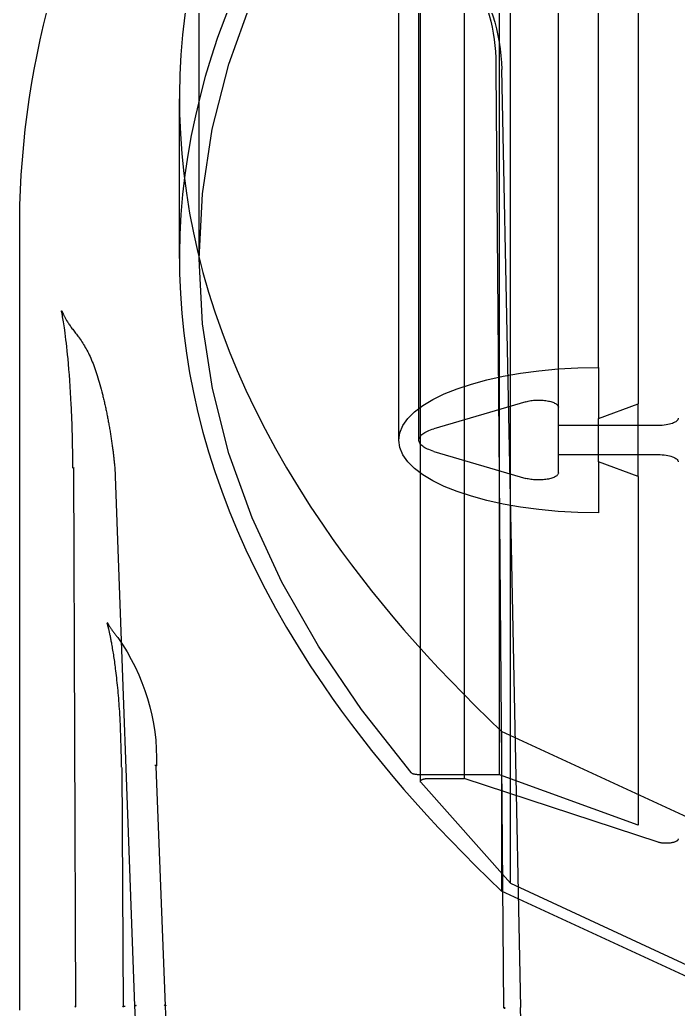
# Model space of a CAD drawing. Extents: x 2698 to 184165, y 3805 to 33846.
# Drawn here: x 162808.203 to 162809.853, y 29710.182 to 29712.66 of the extents above; entities that cross this region are included whole.
import ezdxf

# ---------------------------------------------------------------- set-up
doc = ezdxf.new("R2010")
doc.units = 0
doc.header["$LTSCALE"] = 2
doc.linetypes.add('HIDDEN2', pattern=[4.762499999999999, 3.175, -1.5875])
doc.layers.get('0').update_dxf_attribs({"color": 252, "linetype": 'CONTINUOUS'})
doc.layers.add('_MCA-0-MIM', color=252, linetype='CONTINUOUS', lineweight=18)
for name, color, linetype in [('EMBOUT_90°', 252, 'CONTINUOUS'), ('JONC_ISOGAINE_20', 252, 'CONTINUOUS'), ('Planogram', 252, 'CONTINUOUS'), ('PROFIL_ALCAN_20°', 252, 'CONTINUOUS')]:
    doc.layers.add(name, color=color, linetype=linetype)
doc.styles.get("Standard").update_dxf_attribs({"font": 'arial.ttf'})

# ---------------------------------------------------------------- blocks, each defined once
blk = doc.blocks.new('250 cm kasa')
at = {"layer": 'EMBOUT_90°', "linetype": 'HIDDEN2', "ltscale": 25.4}
for p, q in [((95.45625163195655, 10.56355060636997), (95.40873838332482, 8.214307805523276)), ((96.26321796397679, 10.08997794054449), (96.26321796397679, 10.48997794091702)), ((96.4253600037191, 9.567780125886202), (96.37549478863366, 8.21821010671556)), ((94.86898434534669, 8.633681984618306), (95.45661252154969, 8.905891915783286)), ((95.45661252154969, 8.905891915783286), (95.45661252154969, 8.505891917273402)), ((96.32206987845711, 8.818185813724995), (96.29931912734173, 8.218442348763347)), ((96.40378982876427, 8.21580315940082), (96.40710032451898, 8.815432889387012)), ((94.86898434534669, 8.233681984245777), (95.45661252154969, 8.505891917273402)), ((96.29930985928513, 8.218444876372814), (96.24731589085422, 7.100194044411182)), ((96.3754639388062, 8.21821467205882), (96.31542116263881, 6.846558826044202))]:
    blk.add_line(p, q, dxfattribs=at)
at = {"layer": 'EMBOUT_90°', "linetype": 'Continuous', "ltscale": 25.4}
for p, q in [((95.4505000563804, 8.212988823652267), (95.47002744977362, 10.56228481605649)), ((96.66318244184367, 8.20764690451324), (96.66318244184367, 10.22390255331993)), ((96.52251626877114, 8.215879367664456), (96.52809020760469, 9.565122250467539))]:
    blk.add_line(p, q, dxfattribs=at)
at = {"layer": 'EMBOUT_90°', "linetype": 'HIDDEN2', "ltscale": 25.4}
for centre, radius, start, end in [((95.9183622666169, 10.55518123693764), 0.4622695115945544, 145.0434328874288, 178.9671293829155), ((94.39198867231607, 10.15355244837701), 2.272253378458395, 1.773019391078127, 17.09060428508112), ((96.8527493760921, 8.83390393294394), 0.5322222777695022, 144.7791564966314, 181.5955529227533), ((76.54354827618226, 8.568064920604229), 18.8685094335401, 354.7404210049893, 358.9257320774076)]:
    blk.add_arc(centre, radius, start, end, dxfattribs=at)
at = {"layer": 'EMBOUT_90°', "linetype": 'Continuous', "ltscale": 25.4}
blk.add_arc((95.94387846440077, 10.57580468431115), 0.4729896551033234, 151.799974336854, 181.684198455352, dxfattribs=at)
at = {"layer": 'EMBOUT_90°', "linetype": 'HIDDEN2', "ltscale": 25.4}
for points, knots in [([(95.75326594896615, 11.75740369223058), (95.95522460411303, 11.51180476881564), (96.10146879288368, 11.25571229122579), (96.26629215152934, 10.73382273875177), (96.28490719082765, 10.46801736950874), (96.19073237874545, 9.939543096348643), (96.07794209080748, 9.676871819421649), (95.78300872305408, 9.245664238929749), (95.63288328167982, 9.073037315160036), (95.45661252154969, 8.905891915783286)], [0, 0, 0, 0, 0.2708429488356793, 0.2708429488356793, 0.5416858893206073, 0.5416858893206073, 0.8125288298055355, 0.8125288298055355, 1, 1, 1, 1]), ([(95.75326594896615, 11.35740369185805), (95.95522460411303, 11.11180476844311), (96.10146879288368, 10.85571229085326), (96.26629215152934, 10.33382274024189), (96.28490719082765, 10.06801736913621), (96.19073237874545, 9.53954309783876), (96.07794209080748, 9.27687181904912), (95.78300872305408, 8.84566423855722), (95.63288328167982, 8.673037314787507), (95.45661252154969, 8.505891917273402)], [0, 0, 0, 0, 0.2708429488356358, 0.2708429488356358, 0.5416858893205205, 0.5416858893205205, 0.8125288298054051, 0.8125288298054051, 1, 1, 1, 1]), ([(96.55845720740035, 9.959076246246696), (96.55837440118194, 9.959126135334373), (96.55794822587632, 9.9585472792387), (96.55474328063428, 9.951610039919615), (96.5435182666406, 9.928827952593565), (96.52660725754686, 9.90749560855329), (96.51549278432503, 9.893269062042236)], [0.7911822773690894, 0.7911822773690894, 0.7911822773690894, 0.7911822773690894, 0.8136872471259806, 0.8445512576731317, 0.9146182088010766, 1, 1, 1, 1]), ([(96.51645347708836, 9.89437123388052), (96.50422610575333, 9.876577047631145), (96.48380498518236, 9.845031041651964), (96.46009621350095, 9.76884738728404), (96.44536711438559, 9.704013600945473), (96.43661562236957, 9.65602552704513), (96.42967314412817, 9.608753129839897), (96.42689461563714, 9.582604870200157), (96.42536120349541, 9.567779824137688)], [0, 0, 0, 0, 0.280051629886573, 0.5410510870741132, 0.6640710670365119, 0.7824849536264928, 0.8945630427414409, 1, 1, 1, 1]), ([(96.40815003868192, 8.816054932773113), (96.40923613938503, 8.868133381009102), (96.41118787694722, 8.949336238205433), (96.42139012017287, 9.0549486707896), (96.4316462627612, 9.122021056711674), (96.43954929430038, 9.159719958901405), (96.44346164213493, 9.173858400434256), (96.44416912063025, 9.176713548600674)], [0, 0, 0, 0, 0.2241620759692597, 0.4105774676900151, 0.5604380770496307, 0.6736957584115885, 0.7537597823251604, 0.7537597823251604, 0.7537597823251604, 0.7537597823251604]), ([(96.44450862449594, 9.1787985637784), (96.4443948219996, 9.178823485970497), (96.44333374127746, 9.177222896367311), (96.43661019136198, 9.164591146633029), (96.42420894559473, 9.149019280448556), (96.41622634185478, 9.13879719376564)], [0.7923812805491272, 0.7923812805491272, 0.7923812805491272, 0.7923812805491272, 0.8260248899209733, 0.9072685192897878, 1, 1, 1, 1]), ([(95.44780524307862, 8.213380515575409), (95.44838638254441, 8.213322563096881), (95.44888502755202, 8.213265165686607), (95.44930005888455, 8.213208375498652), (95.45180212752894, 8.212866013869643), (95.45126308128238, 8.212546039372683), (95.4477831448894, 8.212257105857134)], [0.4576698461236799, 0.4576698461236799, 0.4576698461236799, 0.4576698461236799, 0.5, 0.5, 0.5, 0.75519265125648, 0.75519265125648, 0.75519265125648, 0.75519265125648])]:
    blk.add_open_spline(points, degree=3, knots=knots, dxfattribs=at)
at = {"layer": 'EMBOUT_90°', "linetype": 'Continuous', "ltscale": 25.4}
blk.add_open_spline([(96.52996751107275, 9.56576151587069), (96.53088228218257, 9.624934054911137), (96.53252339106984, 9.717850048094988), (96.54152305214666, 9.836947172880173), (96.5501876603812, 9.909635413438082), (96.5563913336955, 9.947271712124348), (96.55868047499098, 9.95838250219822), (96.55848869821057, 9.95905727520585), (96.55845720740035, 9.959076246246696)], degree=3, knots=[0, 0, 0, 0, 0.2295521635921922, 0.4218967292628991, 0.5778359576278245, 0.6972623116708816, 0.7826237187324816, 0.7911822773690894, 0.7911822773690894, 0.7911822773690894, 0.7911822773690894], dxfattribs=at)
for points in [[(96.52807630575262, 9.56511958129704), (96.53102909191512, 9.565685326233506), (96.53059826162644, 9.566270789131522), (96.526747450931, 9.56685638986528)], [(96.52222654875368, 8.21777448989451), (96.5264925477095, 8.217152118682861), (96.52667914493941, 8.216530000790954), (96.52286744653247, 8.215932667255402)]]:
    blk.add_open_spline(points, degree=3, dxfattribs=at)
at = {"layer": 'EMBOUT_90°', "linetype": 'HIDDEN2', "ltscale": 25.4}
for points in [[(96.32209854805842, 8.818175252526999), (96.31963178492151, 8.81907968223095), (96.320498613175, 8.819866493344307), (96.32471207645722, 8.820507951080799)], [(96.30144842900336, 8.220507951453328), (96.29700434347615, 8.219973916187882), (96.2963002116885, 8.219277460128069), (96.29930370440707, 8.218446606770158)], [(96.37344574928284, 8.219669964164495), (96.37066002842039, 8.219318628311157), (96.37136812368408, 8.218826530501246), (96.37547394447029, 8.218213176354766)], [(96.40227075666189, 8.215519335120916), (96.40714429086074, 8.216287415474653), (96.40602867119014, 8.217103835195303), (96.398928233888, 8.217920573428273)]]:
    blk.add_open_spline(points, degree=3, dxfattribs=at)
at = {"layer": 'JONC_ISOGAINE_20', "linetype": 'HIDDEN2', "ltscale": 25.4}
for p, q in [((95.21406140271574, 9.817100236192346), (95.21406140271574, 69.2705939989537)), ((95.46206140285358, 8.797255640849471), (95.46206140285358, 69.2705939989537)), ((95.71406140271574, 9.635115118697286), (95.71406140271574, 69.2705939989537)), ((95.11406140285544, 11.50806410424411), (95.11406140285544, 9.726107677444816)), ((96.21406140271574, 10.09007791243494), (96.21406140271574, 11.45717860385776)), ((95.21406140271574, 9.817100236192346), (95.21406140271574, 9.689710654318333)), ((95.11406140285544, 9.5441225618124), (95.11406140285544, 9.726107677444816)), ((95.21406140271574, 9.689710654318333), (95.11406140285544, 9.726107677444816)), ((95.21406140271574, 9.580519584938884), (95.21406140271574, 9.689710654318333)), ((95.11406140285544, 9.5441225618124), (95.21406140271574, 9.580519584938884)), ((95.21406140271574, 9.580519584938884), (95.21406140271574, 9.45313000306487)), ((95.11406140285544, 9.5441225618124), (95.11406140285544, 8.670593999326229)), ((95.11406140285544, 8.670593999326229), (95.46206140285358, 8.797255640849471)), ((95.46206140285358, 8.797255640849471), (95.66388209699653, 8.797255640849471))]:
    blk.add_line(p, q, dxfattribs=at)
for centre, major_axis, ratio, start_param, end_param in [((84.16406140266918, 10.09007791243494), (-12.04999999999961, -1.998e-13), 0.3639702342662013, 2.843602705528754, 3.439224793394386), ((95.21406140271574, 9.635115118697286), (-0.5000000000000117, 0), 0.3639702342661973, 1.570796326794953, 4.712388980384689), ((95.66388209699653, 8.80453504435718), (-0.0199999999999978, 0), 0.3639702342654961, 1.570796326794896, 2.843602705533741)]:
    blk.add_ellipse(centre, major_axis=major_axis, ratio=ratio, start_param=start_param, end_param=end_param, dxfattribs=at)
at = {"layer": 'PROFIL_ALCAN_20°', "linetype": 'HIDDEN2', "ltscale": 25.4}
for p, q in [((95.31406146264635, 9.717379895970225), (95.31406146264635, 69.2705939989537)), ((95.66366375959478, 9.635482385754585), (95.66366375959478, 69.2705939989537)), ((95.43406146275811, 8.525373212993145), (95.43406146275811, 11.6555171571672)), ((95.65988721163012, 8.780558105558157), (95.65988721163012, 11.40033224597573)), ((95.54975783475675, 11.39305284060538), (95.54975783475675, 8.787837510928512)), ((95.31406146264635, 9.67187937349081), (95.31406146264635, 9.717379895970225)), ((95.3954295432195, 9.731551587581635), (95.62639992078766, 9.663825768977404)), ((95.06406140280887, 9.67187937349081), (95.31406146264635, 9.67187937349081)), ((95.31406146264635, 9.599085396155715), (95.31406146264635, 9.67187937349081)), ((95.31406146264635, 9.599085396155715), (95.06406140280887, 9.599085396155715)), ((95.31406146264635, 9.5535848736763), (95.31406146264635, 9.599085396155715)), ((95.62639992078766, 9.607139000669122), (95.3954295432195, 9.53941318206489)), ((95.06416449230164, 8.62827923707664), (95.54975783475675, 8.787837510928512)), ((95.65891598025337, 8.778317220509052), (95.43406146275811, 8.525373212993145)), ((95.6398872116115, 8.787837510928512), (95.54975783475675, 8.787837510928512)), ((95.43406146275811, 8.525373212993145), (94.94411813910119, 8.298414323478937))]:
    blk.add_line(p, q, dxfattribs=at)
for centre, major_axis, ratio, start_param, end_param in [((95.36406146269292, 9.717379895970225), (-0.0499999999999945, 0), 0.3639702342664495, 4.034228485625988, 6.283185307179585), ((95.06406140280887, 9.69007788412273), (0.0499999999999834, 0), 0.3639702342664961, 3.141592653589793, 4.712388980384689), ((95.56366375950165, 9.635482385754585), (-0.1000000000000112, 2.22e-14), 0.3639702342662514, 2.248956821553135, 4.034228485626247), ((95.06406140280887, 9.580886885523796), (-0.0500000000000056, 0), 0.3639702342662539, 4.712388980384689, 6.283185307179585), ((95.36406146269292, 9.5535848736763), (0.0500000000000056, 0), 0.3639702342664617, 3.141592653589793, 5.390549475143212), ((95.6398872116115, 8.780558105558157), (-0.0199999999999978, 2.22e-14), 0.3639702342652579, 2.828671650254266, 4.712388980385093), ((95.04406140279025, 8.636384142562747), (0.0299999999999967, 0), 0.3639702342648823, 3.141592653589793, 5.446736505436673)]:
    blk.add_ellipse(centre, major_axis=major_axis, ratio=ratio, start_param=start_param, end_param=end_param, dxfattribs=at)
at = {"layer": 'Planogram'}
for tag, p, height in [('KILITLI', (5.016260209959, 93.5299047511071), 0.1), ('ALAN', (5.016260209959, 92.5299047511071), 0.5), ('TIP', (5.016260209959, 91.5299047511071), 0.5), ('ALT_TIP', (5.016260209959, 90.5299047511071), 0.5), ('TANIM', (5.016260209959, 89.5299047511071), 0.5), ('ALT_TANIM', (5.016260209959, 88.5299047511071), 0.5), ('KAPAK', (5.016260209959, 87.5299047511071), 0.5), ('YAPI', (5.016260209959, 86.5299047511071), 0.5), ('KULLANIM_SEKLI', (5.016260209959, 85.5299047511071), 0.5), ('KULLANIM', (5.016260209959, 84.5299047511071), 0.5), ('DERINLIK', (5.016260209959, 83.5299047511071), 0.5), ('UZUNLUK', (5.016260209959, 82.5299047511071), 0.5), ('YUKSEKLIK', (5.016260209959, 81.5299047511071), 0.5)]:
    blk.add_attdef(tag, p, '', height=height, dxfattribs=at)
blk = doc.blocks.new('ZEMİN KAT')
at = {"linetype": 'Continuous', "xscale": -1}
blk.add_blockref('250 cm kasa', (170331.4284780525, 29701.972448254), dxfattribs=at)
for tag, p in [('PLN_ID', (172923.0705986883, 31560.20510298653)), ('UNITE_SAYISI', (174194.946903451, 31176.65296312985)), ('FORMAT', (174194.7527334607, 31176.89567549942)), ('PLANOGRAM_ADI', (174195.2761757137, 31176.24048965585)), ('GRUP', (174195.1125456964, 31176.44025706044)), ('PLN_ID', (173932.9621270021, 31088.79795842978)), ('UNITE_SAYISI', (173764.2244726059, 30846.02652405789)), ('FORMAT', (173764.0303026156, 30846.26923642746)), ('PLANOGRAM_ADI', (173764.5537448685, 30845.6140505839)), ('GRUP', (173764.3901148512, 30845.81381798848)), ('PLN_ID', (173765.4313628259, 30824.23161777183)), ('PLN_ID', (173999.9017190023, 30002.65638185903)), ('UNITE_SAYISI', (170580.7787419145, 29917.2411875387)), ('FORMAT', (170580.5845719242, 29917.48389990828)), ('PLANOGRAM_ADI', (170581.1080141771, 29916.82871406471)), ('GRUP', (170580.9443841598, 29917.02848146929)), ('PLN_ID', (170581.9856321345, 29895.44628125265)), ('UNITE_SAYISI', (169488.9658949732, 29510.34766809577)), ('FORMAT', (169488.7717249829, 29510.59038046534)), ('PLANOGRAM_ADI', (169489.2951672358, 29509.93519462178)), ('GRUP', (169489.1315372185, 29510.13496202636)), ('PLN_ID', (169490.1727851932, 29488.55276180971)), ('UNITE_SAYISI', (173143.606226094, 29324.15802716684)), ('FORMAT', (173143.4120561037, 29324.40073953641)), ('PLANOGRAM_ADI', (173143.9354983566, 29323.74555369284)), ('GRUP', (173143.7718683393, 29323.94532109742)), ('PLN_ID', (173144.813116314, 29302.36312088078))]:
    blk.add_attdef(tag, p, '', height=0.1619734869881105, rotation=35.4182347931844)
at = {"color": 252}
for tag, p in [('UNITE_SAYISI', (173517.8205892846, 30361.6405571486)), ('FORMAT', (173517.6264192943, 30361.88326951817)), ('PLANOGRAM_ADI', (173518.1498615472, 30361.2280836746)), ('GRUP', (173517.9862315299, 30361.42785107918)), ('PLN_ID', (173519.0274795046, 30339.84565086254)), ('UNITE_SAYISI', (174014.9027883738, 29570.97316501247)), ('FORMAT', (174014.7086183835, 29571.21587738205)), ('PLANOGRAM_ADI', (174015.2320606365, 29570.56069153848)), ('GRUP', (174015.0684306191, 29570.76045894306)), ('PLN_ID', (174016.1096785938, 29549.17825872642))]:
    blk.add_attdef(tag, p, '', height=0.1619734869881105, rotation=35.4182347931844, dxfattribs=at)
at = {"layer": 'Planogram'}
for tag, p, height, rotation in [('YUKSEKLIK', (172905.048512624, 31699.57273929168), 0.5, 180), ('YUKSEKLIK', (173410.048512624, 31699.57273929168), 0.5, 180), ('UZUNLUK', (172905.048512624, 31698.57273929168), 0.5, 180), ('UZUNLUK', (173410.048512624, 31698.57273929168), 0.5, 180), ('DERINLIK', (172905.048512624, 31697.57273929168), 0.5, 180), ('DERINLIK', (173410.048512624, 31697.57273929168), 0.5, 180), ('KULLANIM', (172905.048512624, 31696.57273929168), 0.5, 180), ('KULLANIM', (173410.048512624, 31696.57273929168), 0.5, 180), ('KULLANIM_SEKLI', (172905.048512624, 31695.57273929168), 0.5, 180), ('KULLANIM_SEKLI', (173410.048512624, 31695.57273929168), 0.5, 180), ('YAPI', (172905.048512624, 31694.57273929168), 0.5, 180), ('YAPI', (173410.048512624, 31694.57273929168), 0.5, 180), ('KAPAK', (172905.048512624, 31693.57273929168), 0.5, 180), ('KAPAK', (173410.048512624, 31693.57273929168), 0.5, 180), ('ALT_TANIM', (172905.048512624, 31692.57273929168), 0.5, 180), ('ALT_TANIM', (173410.048512624, 31692.57273929168), 0.5, 180), ('TANIM', (172905.048512624, 31691.57273929168), 0.5, 180), ('TANIM', (173410.048512624, 31691.57273929168), 0.5, 180), ('ALT_TIP', (172905.048512624, 31690.57273929168), 0.5, 180), ('ALT_TIP', (173410.048512624, 31690.57273929168), 0.5, 180), ('TIP', (172905.048512624, 31689.57273929168), 0.5, 180), ('TIP', (173410.048512624, 31689.57273929168), 0.5, 180), ('ALAN', (172905.048512624, 31688.57273929168), 0.5, 180), ('ALAN', (173410.048512624, 31688.57273929168), 0.5, 180), ('KILITLI', (172905.048512624, 31687.57273929168), 0.1, 180), ('KILITLI', (173410.048512624, 31687.57273929168), 0.1, 180), ('ALT_TANIM', (173420.3907332091, 31616), 0.5, 270), ('ALT_TIP', (173422.3907332091, 31616), 0.5, 270), ('ALAN', (173424.3907332091, 31616), 0.5, 270), ('KILITLI', (173425.3907332091, 31616), 0.1, 270), ('YUKSEKLIK', (173413.3907332091, 31616), 0.5, 270), ('YAPI', (173418.3907332091, 31616), 0.5, 270), ('TANIM', (173421.3907332091, 31616), 0.5, 270), ('TIP', (173423.3907332091, 31616), 0.5, 270), ('UZUNLUK', (173414.3907332091, 31616), 0.5, 270), ('DERINLIK', (173415.3907332091, 31616), 0.5, 270), ('KULLANIM', (173416.3907332091, 31616), 0.5, 270), ('KULLANIM_SEKLI', (173417.3907332091, 31616), 0.5, 270), ('KAPAK', (173419.3907332091, 31616), 0.5, 270), ('YUKSEKLIK', (173511.9797668744, 31599.42496370884), 0.5, 180), ('YUKSEKLIK', (174141.9797668744, 31599.42496370884), 0.5, 180), ('UZUNLUK', (173511.9797668744, 31598.42496370884), 0.5, 180), ('UZUNLUK', (174141.9797668744, 31598.42496370884), 0.5, 180), ('DERINLIK', (173511.9797668744, 31597.42496370884), 0.5, 180), ('DERINLIK', (174141.9797668744, 31597.42496370884), 0.5, 180), ('KULLANIM', (173511.9797668744, 31596.42496370884), 0.5, 180), ('KULLANIM', (174141.9797668744, 31596.42496370884), 0.5, 180), ('KULLANIM_SEKLI', (173511.9797668744, 31595.42496370884), 0.5, 180), ('KULLANIM_SEKLI', (174141.9797668744, 31595.42496370884), 0.5, 180), ('YAPI', (173511.9797668744, 31594.42496370884), 0.5, 180), ('YAPI', (174141.9797668744, 31594.42496370884), 0.5, 180), ('KAPAK', (173511.9797668744, 31593.42496370884), 0.5, 180), ('KAPAK', (174141.9797668744, 31593.42496370884), 0.5, 180), ('ALT_TANIM', (173511.9797668744, 31592.42496370884), 0.5, 180), ('ALT_TANIM', (174141.9797668744, 31592.42496370884), 0.5, 180), ('TANIM', (173511.9797668744, 31591.42496370884), 0.5, 180), ('TANIM', (174141.9797668744, 31591.42496370884), 0.5, 180), ('ALT_TIP', (173511.9797668744, 31590.42496370884), 0.5, 180), ('ALT_TIP', (174141.9797668744, 31590.42496370884), 0.5, 180), ('TIP', (173511.9797668744, 31589.42496370884), 0.5, 180), ('TIP', (174141.9797668744, 31589.42496370884), 0.5, 180), ('ALAN', (173511.9797668744, 31588.42496370884), 0.5, 180), ('ALAN', (174141.9797668744, 31588.42496370884), 0.5, 180), ('KILITLI', (173511.9797668744, 31587.42496370884), 0.1, 180), ('KILITLI', (174141.9797668744, 31587.42496370884), 0.1, 180), ('ALT_TANIM', (173420.3907332091, 31517), 0.5, 270), ('ALT_TIP', (173422.3907332091, 31517), 0.5, 270), ('ALAN', (173424.3907332091, 31517), 0.5, 270), ('YUKSEKLIK', (173413.3907332091, 31517), 0.5, 270), ('YAPI', (173418.3907332091, 31517), 0.5, 270), ('TANIM', (173421.3907332091, 31517), 0.5, 270), ('TIP', (173423.3907332091, 31517), 0.5, 270), ('KILITLI', (173425.3907332091, 31517), 0.1, 270), ('UZUNLUK', (173414.3907332091, 31517), 0.5, 270), ('DERINLIK', (173415.3907332091, 31517), 0.5, 270), ('KULLANIM', (173416.3907332091, 31517), 0.5, 270), ('KULLANIM_SEKLI', (173417.3907332091, 31517), 0.5, 270), ('KAPAK', (173419.3907332091, 31517), 0.5, 270), ('ALT_TANIM', (174174.3238563715, 31514.10552433787), 0.5, 270), ('ALT_TIP', (174176.3238563715, 31514.10552433787), 0.5, 270), ('ALAN', (174178.3238563715, 31514.10552433787), 0.5, 270), ('KILITLI', (174179.3238563715, 31514.10552433787), 0.1, 270), ('YUKSEKLIK', (174167.3238563715, 31514.10552433787), 0.5, 270), ('YAPI', (174172.3238563715, 31514.10552433787), 0.5, 270), ('TANIM', (174175.3238563715, 31514.10552433787), 0.5, 270), ('TIP', (174177.3238563715, 31514.10552433787), 0.5, 270), ('UZUNLUK', (174168.3238563715, 31514.10552433787), 0.5, 270), ('DERINLIK', (174169.3238563715, 31514.10552433787), 0.5, 270), ('KULLANIM', (174170.3238563715, 31514.10552433787), 0.5, 270), ('KULLANIM_SEKLI', (174171.3238563715, 31514.10552433787), 0.5, 270), ('KAPAK', (174173.3238563715, 31514.10552433787), 0.5, 270), ('KULLANIM_SEKLI', (174251.8965956631, 31259.10552433787), 0.5000000000000001, 90), ('YUKSEKLIK', (174255.8965956631, 31259.10552433787), 0.5000000000000001, 90), ('ALT_TANIM', (174248.8965956631, 31259.10552433787), 0.5000000000000001, 90), ('KULLANIM', (174252.8965956631, 31259.10552433787), 0.5000000000000001, 90), ('UZUNLUK', (174254.8965956631, 31259.10552433787), 0.5000000000000001, 90), ('DERINLIK', (174253.8965956631, 31259.10552433787), 0.5000000000000001, 90), ('ALT_TIP', (174246.8965956631, 31259.10552433787), 0.5000000000000001, 90), ('KAPAK', (174249.8965956631, 31259.10552433787), 0.5000000000000001, 90), ('TANIM', (174247.8965956631, 31259.10552433787), 0.5000000000000001, 90), ('ALAN', (174244.8965956631, 31259.10552433787), 0.5000000000000001, 90), ('YAPI', (174250.8965956631, 31259.10552433787), 0.5000000000000001, 90), ('TIP', (174245.8965956631, 31259.10552433787), 0.5000000000000001, 90), ('KILITLI', (174243.8965956631, 31259.10552433787), 0.1, 90), ('KULLANIM_SEKLI', (173992.3097820726, 30934.2412639456), 0.5000000000000001, 90), ('YUKSEKLIK', (173996.3097820726, 30934.2412639456), 0.5000000000000001, 90), ('ALT_TANIM', (173989.3097820726, 30934.2412639456), 0.5000000000000001, 90), ('KULLANIM', (173993.3097820726, 30934.2412639456), 0.5000000000000001, 90), ('UZUNLUK', (173995.3097820726, 30934.2412639456), 0.5000000000000001, 90), ('DERINLIK', (173994.3097820726, 30934.2412639456), 0.5000000000000001, 90), ('ALT_TIP', (173987.3097820726, 30934.2412639456), 0.5000000000000001, 90), ('KAPAK', (173990.3097820726, 30934.2412639456), 0.5000000000000001, 90), ('TANIM', (173988.3097820726, 30934.2412639456), 0.5000000000000001, 90), ('ALAN', (173985.3097820726, 30934.2412639456), 0.5000000000000001, 90), ('YAPI', (173991.3097820726, 30934.2412639456), 0.5000000000000001, 90), ('TIP', (173986.3097820726, 30934.2412639456), 0.5000000000000001, 90), ('KILITLI', (173984.3097820726, 30934.2412639456), 0.1, 90), ('ALT_TANIM', (173914.7370427809, 30934.2412639456), 0.5, 270), ('ALT_TIP', (173916.7370427809, 30934.2412639456), 0.5, 270), ('ALAN', (173918.7370427809, 30934.2412639456), 0.5, 270), ('YUKSEKLIK', (173907.7370427809, 30934.2412639456), 0.5, 270), ('YAPI', (173912.7370427809, 30934.2412639456), 0.5, 270), ('TANIM', (173915.7370427809, 30934.2412639456), 0.5, 270), ('TIP', (173917.7370427809, 30934.2412639456), 0.5, 270), ('KILITLI', (173919.7370427809, 30934.2412639456), 0.1, 270), ('UZUNLUK', (173908.7370427809, 30934.2412639456), 0.5, 270), ('DERINLIK', (173909.7370427809, 30934.2412639456), 0.5, 270), ('KULLANIM', (173910.7370427809, 30934.2412639456), 0.5, 270), ('KULLANIM_SEKLI', (173911.7370427809, 30934.2412639456), 0.5, 270), ('KAPAK', (173913.7370427809, 30934.2412639456), 0.5, 270), ('ALT_TANIM', (169428.8066211448, 30001.88367344921), 0.5, 270), ('ALT_TIP', (169430.8066211448, 30001.88367344921), 0.5, 270), ('ALAN', (169432.8066211448, 30001.88367344921), 0.5, 270), ('YUKSEKLIK', (169421.8066211448, 30001.88367344921), 0.5, 270), ('YAPI', (169426.8066211448, 30001.88367344921), 0.5, 270), ('TANIM', (169429.8066211448, 30001.88367344921), 0.5, 270), ('TIP', (169431.8066211448, 30001.88367344921), 0.5, 270), ('KILITLI', (169433.8066211448, 30001.88367344921), 0.1, 270), ('UZUNLUK', (169422.8066211448, 30001.88367344921), 0.5, 270), ('DERINLIK', (169423.8066211448, 30001.88367344921), 0.5, 270), ('KULLANIM', (169424.8066211448, 30001.88367344921), 0.5, 270), ('KULLANIM_SEKLI', (169425.8066211448, 30001.88367344921), 0.5, 270), ('KAPAK', (169427.8066211448, 30001.88367344921), 0.5, 270), ('ALT_TANIM', (169427.3793604365, 29996.88367344921), 0.5, 270), ('ALT_TIP', (169429.3793604365, 29996.88367344921), 0.5, 270), ('ALAN', (169431.3793604365, 29996.88367344921), 0.5, 270), ('KILITLI', (169432.3793604365, 29996.88367344921), 0.1, 270), ('YUKSEKLIK', (169420.3793604365, 29996.88367344921), 0.5, 270), ('YAPI', (169425.3793604365, 29996.88367344921), 0.5, 270), ('TANIM', (169428.3793604365, 29996.88367344921), 0.5, 270), ('TIP', (169430.3793604365, 29996.88367344921), 0.5, 270), ('UZUNLUK', (169421.3793604365, 29996.88367344921), 0.5, 270), ('DERINLIK', (169422.3793604365, 29996.88367344921), 0.5, 270), ('KULLANIM', (169423.3793604365, 29996.88367344921), 0.5, 270), ('KULLANIM_SEKLI', (169424.3793604365, 29996.88367344921), 0.5, 270), ('KAPAK', (169426.3793604365, 29996.88367344921), 0.5, 270), ('YUKSEKLIK', (169420.3793604365, 29746.88367344921), 0.5, 270), ('YAPI', (169425.3793604365, 29746.88367344921), 0.5, 270), ('ALT_TANIM', (169427.3793604365, 29746.88367344921), 0.5, 270), ('TANIM', (169428.3793604365, 29746.88367344921), 0.5, 270), ('ALT_TIP', (169429.3793604365, 29746.88367344921), 0.5, 270), ('TIP', (169430.3793604365, 29746.88367344921), 0.5, 270), ('ALAN', (169431.3793604365, 29746.88367344921), 0.5, 270), ('KILITLI', (169432.3793604365, 29746.88367344921), 0.1, 270), ('UZUNLUK', (169421.3793604365, 29746.88367344921), 0.5, 270), ('DERINLIK', (169422.3793604365, 29746.88367344921), 0.5, 270), ('KULLANIM', (169423.3793604365, 29746.88367344921), 0.5, 270), ('KULLANIM_SEKLI', (169424.3793604365, 29746.88367344921), 0.5, 270), ('KAPAK', (169426.3793604365, 29746.88367344921), 0.5, 270), ('ALT_TANIM', (169428.8066211448, 29496.88367344921), 0.5, 270), ('ALT_TIP', (169430.8066211448, 29496.88367344921), 0.5, 270), ('ALAN', (169432.8066211448, 29496.88367344921), 0.5, 270), ('YUKSEKLIK', (169421.8066211448, 29496.88367344921), 0.5, 270), ('YAPI', (169426.8066211448, 29496.88367344921), 0.5, 270), ('TANIM', (169429.8066211448, 29496.88367344921), 0.5, 270), ('TIP', (169431.8066211448, 29496.88367344921), 0.5, 270), ('KILITLI', (169433.8066211448, 29496.88367344921), 0.1, 270), ('UZUNLUK', (169422.8066211448, 29496.88367344921), 0.5, 270), ('DERINLIK', (169423.8066211448, 29496.88367344921), 0.5, 270), ('KULLANIM', (169424.8066211448, 29496.88367344921), 0.5, 270), ('KULLANIM_SEKLI', (169425.8066211448, 29496.88367344921), 0.5, 270), ('KAPAK', (169427.8066211448, 29496.88367344921), 0.5, 270)]:
    blk.add_attdef(tag, p, '', height=height, rotation=rotation, dxfattribs=at)
for tag, p, height in [('KILITLI', (173761.9797668744, 31527.63163483741), 0.1), ('ALAN', (173761.9797668744, 31526.63163483741), 0.5), ('TIP', (173761.9797668744, 31525.63163483741), 0.5), ('ALT_TIP', (173761.9797668744, 31524.63163483741), 0.5), ('TANIM', (173761.9797668744, 31523.63163483741), 0.5), ('ALT_TANIM', (173761.9797668744, 31522.63163483741), 0.5), ('KILITLI', (173511.9797668744, 31522.85222441717), 0.1), ('ALAN', (173511.9797668744, 31521.85222441717), 0.5), ('KAPAK', (173761.9797668744, 31521.63163483741), 0.5), ('TIP', (173511.9797668744, 31520.85222441717), 0.5), ('YAPI', (173761.9797668744, 31520.63163483741), 0.5), ('ALT_TIP', (173511.9797668744, 31519.85222441717), 0.5), ('KULLANIM_SEKLI', (173761.9797668744, 31519.63163483741), 0.5), ('TANIM', (173511.9797668744, 31518.85222441717), 0.5), ('KULLANIM', (173761.9797668744, 31518.63163483741), 0.5), ('ALT_TANIM', (173511.9797668744, 31517.85222441717), 0.5), ('DERINLIK', (173761.9797668744, 31517.63163483741), 0.5), ('KAPAK', (173511.9797668744, 31516.85222441717), 0.5), ('UZUNLUK', (173761.9797668744, 31516.63163483741), 0.5), ('YAPI', (173511.9797668744, 31515.85222441717), 0.5), ('YUKSEKLIK', (173761.9797668744, 31515.63163483741), 0.5), ('KULLANIM_SEKLI', (173511.9797668744, 31514.85222441717), 0.5), ('KULLANIM', (173511.9797668744, 31513.85222441717), 0.5), ('DERINLIK', (173511.9797668744, 31512.85222441717), 0.5), ('UZUNLUK', (173511.9797668744, 31511.85222441717), 0.5), ('YUKSEKLIK', (173511.9797668744, 31510.85222441717), 0.5), ('KILITLI', (173279.2736419121, 29267.90663467766), 0.1), ('ALAN', (173279.2736419121, 29266.90663467766), 0.5), ('TIP', (173279.2736419121, 29265.90663467766), 0.5), ('ALT_TIP', (173279.2736419121, 29264.90663467766), 0.5), ('TANIM', (173279.2736419121, 29263.90663467766), 0.5), ('ALT_TANIM', (173279.2736419121, 29262.90663467766), 0.5), ('KAPAK', (173279.2736419121, 29261.90663467766), 0.5), ('YAPI', (173279.2736419121, 29260.90663467766), 0.5), ('KULLANIM_SEKLI', (173279.2736419121, 29259.90663467766), 0.5), ('KULLANIM', (173279.2736419121, 29258.90663467766), 0.5), ('DERINLIK', (173279.2736419121, 29257.90663467766), 0.5), ('UZUNLUK', (173279.2736419121, 29256.90663467766), 0.5), ('YUKSEKLIK', (173279.2736419121, 29255.90663467766), 0.5)]:
    blk.add_attdef(tag, p, '', height=height, dxfattribs=at)
at = {"layer": 'Planogram', "color": 252}
for tag, p, height in [('KILITLI', (173023.2529725994, 31230.95932833532), 0.1), ('KILITLI', (173383.3793604366, 31230.95932833533), 0.1), ('ALAN', (173023.2529725994, 31229.95932833532), 0.5), ('ALAN', (173383.3793604366, 31229.95932833533), 0.5), ('TIP', (173023.2529725994, 31228.95932833532), 0.5), ('TIP', (173383.3793604366, 31228.95932833533), 0.5), ('ALT_TIP', (173023.2529725994, 31227.95932833532), 0.5), ('ALT_TIP', (173383.3793604366, 31227.95932833533), 0.5), ('TANIM', (173023.2529725994, 31226.95932833532), 0.5), ('TANIM', (173383.3793604366, 31226.95932833533), 0.5), ('ALT_TANIM', (173023.2529725994, 31225.95932833532), 0.5), ('ALT_TANIM', (173383.3793604366, 31225.95932833533), 0.5), ('KAPAK', (173023.2529725994, 31224.95932833532), 0.5), ('KAPAK', (173383.3793604366, 31224.95932833533), 0.5), ('YAPI', (173023.2529725994, 31223.95932833532), 0.5), ('YAPI', (173383.3793604366, 31223.95932833533), 0.5), ('KULLANIM_SEKLI', (173023.2529725994, 31222.95932833532), 0.5), ('KULLANIM_SEKLI', (173383.3793604366, 31222.95932833533), 0.5), ('KULLANIM', (173023.2529725994, 31221.95932833532), 0.5), ('KULLANIM', (173383.3793604366, 31221.95932833533), 0.5), ('DERINLIK', (173023.2529725994, 31220.95932833532), 0.5), ('DERINLIK', (173383.3793604366, 31220.95932833533), 0.5), ('UZUNLUK', (173023.2529725994, 31219.95932833532), 0.5), ('UZUNLUK', (173383.3793604366, 31219.95932833533), 0.5), ('YUKSEKLIK', (173023.2529725994, 31218.95932833532), 0.5), ('YUKSEKLIK', (173383.3793604366, 31218.95932833533), 0.5), ('KILITLI', (173023.2529725994, 30404.95932833532), 0.1), ('ALAN', (173023.2529725994, 30403.95932833532), 0.5), ('TIP', (173023.2529725994, 30402.95932833532), 0.5), ('ALT_TIP', (173023.2529725994, 30401.95932833532), 0.5), ('TANIM', (173023.2529725994, 30400.95932833532), 0.5), ('ALT_TANIM', (173023.2529725994, 30399.95932833532), 0.5), ('KAPAK', (173023.2529725994, 30398.95932833532), 0.5), ('YAPI', (173023.2529725994, 30397.95932833532), 0.5), ('KULLANIM_SEKLI', (173023.2529725994, 30396.95932833532), 0.5), ('KULLANIM', (173023.2529725994, 30395.95932833532), 0.5), ('DERINLIK', (173023.2529725994, 30394.95932833532), 0.5), ('UZUNLUK', (173023.2529725994, 30393.95932833532), 0.5), ('YUKSEKLIK', (173023.2529725994, 30392.95932833532), 0.5), ('KILITLI', (173385.2529725994, 30354.95932833533), 0.1), ('ALAN', (173385.2529725994, 30353.95932833533), 0.5), ('TIP', (173385.2529725994, 30352.95932833533), 0.5), ('ALT_TIP', (173385.2529725994, 30351.95932833533), 0.5), ('TANIM', (173385.2529725994, 30350.95932833533), 0.5), ('ALT_TANIM', (173385.2529725994, 30349.95932833533), 0.5), ('KAPAK', (173385.2529725994, 30348.95932833533), 0.5), ('YAPI', (173385.2529725994, 30347.95932833533), 0.5), ('KULLANIM_SEKLI', (173385.2529725994, 30346.95932833533), 0.5), ('KULLANIM', (173385.2529725994, 30345.95932833533), 0.5), ('DERINLIK', (173385.2529725994, 30344.95932833533), 0.5), ('UZUNLUK', (173385.2529725994, 30343.95932833533), 0.5), ('YUKSEKLIK', (173385.2529725994, 30342.95932833533), 0.5)]:
    blk.add_attdef(tag, p, '', height=height, dxfattribs=at)
for tag, p, height, rotation in [('ALT_TANIM', (173393.6802333078, 31217.53206762701), 0.5, 270), ('ALT_TIP', (173395.6802333078, 31217.53206762701), 0.5, 270), ('ALAN', (173397.6802333078, 31217.53206762701), 0.5, 270), ('YUKSEKLIK', (173386.6802333078, 31217.53206762701), 0.5, 270), ('YAPI', (173391.6802333078, 31217.53206762701), 0.5, 270), ('TANIM', (173394.6802333078, 31217.53206762701), 0.5, 270), ('TIP', (173396.6802333078, 31217.53206762701), 0.5, 270), ('KILITLI', (173398.6802333078, 31217.53206762701), 0.1, 270), ('UZUNLUK', (173387.6802333078, 31217.53206762701), 0.5, 270), ('DERINLIK', (173388.6802333078, 31217.53206762701), 0.5, 270), ('KULLANIM', (173389.6802333078, 31217.53206762701), 0.5, 270), ('KULLANIM_SEKLI', (173390.6802333078, 31217.53206762701), 0.5, 270), ('KAPAK', (173392.6802333078, 31217.53206762701), 0.5, 270), ('KULLANIM_SEKLI', (173103.8257118911, 31032.532067627), 0.5000000000000001, 90), ('KULLANIM_SEKLI', (173202.8257118911, 31032.532067627), 0.5000000000000001, 90), ('YUKSEKLIK', (173107.8257118911, 31032.532067627), 0.5000000000000001, 90), ('YUKSEKLIK', (173206.8257118911, 31032.532067627), 0.5000000000000001, 90), ('ALT_TANIM', (173100.8257118911, 31032.532067627), 0.5000000000000001, 90), ('ALT_TANIM', (173199.8257118911, 31032.532067627), 0.5000000000000001, 90), ('KULLANIM', (173104.8257118911, 31032.532067627), 0.5000000000000001, 90), ('KULLANIM', (173203.8257118911, 31032.532067627), 0.5000000000000001, 90), ('UZUNLUK', (173106.8257118911, 31032.532067627), 0.5000000000000001, 90), ('UZUNLUK', (173205.8257118911, 31032.532067627), 0.5000000000000001, 90), ('DERINLIK', (173105.8257118911, 31032.532067627), 0.5000000000000001, 90), ('DERINLIK', (173204.8257118911, 31032.532067627), 0.5000000000000001, 90), ('ALT_TIP', (173098.8257118911, 31032.532067627), 0.5000000000000001, 90), ('ALT_TIP', (173197.8257118911, 31032.532067627), 0.5000000000000001, 90), ('KAPAK', (173101.8257118911, 31032.532067627), 0.5000000000000001, 90), ('KAPAK', (173200.8257118911, 31032.532067627), 0.5000000000000001, 90), ('TANIM', (173099.8257118911, 31032.532067627), 0.5000000000000001, 90), ('TANIM', (173198.8257118911, 31032.532067627), 0.5000000000000001, 90), ('ALAN', (173096.8257118911, 31032.532067627), 0.5000000000000001, 90), ('ALAN', (173195.8257118911, 31032.532067627), 0.5000000000000001, 90), ('YAPI', (173102.8257118911, 31032.532067627), 0.5000000000000001, 90), ('YAPI', (173201.8257118911, 31032.532067627), 0.5000000000000001, 90), ('TIP', (173097.8257118911, 31032.532067627), 0.5000000000000001, 90), ('TIP', (173196.8257118911, 31032.532067627), 0.5000000000000001, 90), ('KILITLI', (173095.8257118911, 31032.532067627), 0.1, 90), ('KILITLI', (173194.8257118911, 31032.532067627), 0.1, 90), ('YUKSEKLIK', (173386.6802333078, 31007.53206762701), 0.5, 270), ('YAPI', (173391.6802333078, 31007.53206762701), 0.5, 270), ('ALT_TANIM', (173393.6802333078, 31007.53206762701), 0.5, 270), ('TANIM', (173394.6802333078, 31007.53206762701), 0.5, 270), ('ALT_TIP', (173395.6802333078, 31007.53206762701), 0.5, 270), ('TIP', (173396.6802333078, 31007.53206762701), 0.5, 270), ('ALAN', (173397.6802333078, 31007.53206762701), 0.5, 270), ('KILITLI', (173398.6802333078, 31007.53206762701), 0.1, 270), ('UZUNLUK', (173387.6802333078, 31007.53206762701), 0.5, 270), ('DERINLIK', (173388.6802333078, 31007.53206762701), 0.5, 270), ('KULLANIM', (173389.6802333078, 31007.53206762701), 0.5, 270), ('KULLANIM_SEKLI', (173390.6802333078, 31007.53206762701), 0.5, 270), ('KAPAK', (173392.6802333078, 31007.53206762701), 0.5, 270), ('KULLANIM_SEKLI', (173564.8257118911, 30868.53206762701), 0.5000000000000001, 90), ('YUKSEKLIK', (173568.8257118911, 30868.53206762701), 0.5000000000000001, 90), ('ALT_TANIM', (173561.8257118911, 30868.53206762701), 0.5000000000000001, 90), ('KULLANIM', (173565.8257118911, 30868.53206762701), 0.5000000000000001, 90), ('UZUNLUK', (173567.8257118911, 30868.53206762701), 0.5000000000000001, 90), ('DERINLIK', (173566.8257118911, 30868.53206762701), 0.5000000000000001, 90), ('ALT_TIP', (173559.8257118911, 30868.53206762701), 0.5000000000000001, 90), ('KAPAK', (173562.8257118911, 30868.53206762701), 0.5000000000000001, 90), ('TANIM', (173560.8257118911, 30868.53206762701), 0.5000000000000001, 90), ('ALAN', (173557.8257118911, 30868.53206762701), 0.5000000000000001, 90), ('YAPI', (173563.8257118911, 30868.53206762701), 0.5000000000000001, 90), ('TIP', (173558.8257118911, 30868.53206762701), 0.5000000000000001, 90), ('KILITLI', (173556.8257118911, 30868.53206762701), 0.1, 90), ('YUKSEKLIK', (173485.6802333078, 30868.53206762701), 0.5, 270), ('YAPI', (173490.6802333078, 30868.53206762701), 0.5, 270), ('ALT_TANIM', (173492.6802333078, 30868.53206762701), 0.5, 270), ('TANIM', (173493.6802333078, 30868.53206762701), 0.5, 270), ('ALT_TIP', (173494.6802333078, 30868.53206762701), 0.5, 270), ('TIP', (173495.6802333078, 30868.53206762701), 0.5, 270), ('ALAN', (173496.6802333078, 30868.53206762701), 0.5, 270), ('KILITLI', (173497.6802333078, 30868.53206762701), 0.1, 270), ('UZUNLUK', (173486.6802333078, 30868.53206762701), 0.5, 270), ('DERINLIK', (173487.6802333078, 30868.53206762701), 0.5, 270), ('KULLANIM', (173488.6802333078, 30868.53206762701), 0.5, 270), ('KULLANIM_SEKLI', (173489.6802333078, 30868.53206762701), 0.5, 270), ('KAPAK', (173491.6802333078, 30868.53206762701), 0.5, 270), ('KULLANIM_SEKLI', (173103.8257118911, 30847.532067627), 0.5000000000000001, 90), ('KULLANIM_SEKLI', (173202.8257118911, 30847.532067627), 0.5000000000000001, 90), ('YUKSEKLIK', (173107.8257118911, 30847.532067627), 0.5000000000000001, 90), ('YUKSEKLIK', (173206.8257118911, 30847.532067627), 0.5000000000000001, 90), ('ALT_TANIM', (173100.8257118911, 30847.532067627), 0.5000000000000001, 90), ('ALT_TANIM', (173199.8257118911, 30847.532067627), 0.5000000000000001, 90), ('KULLANIM', (173104.8257118911, 30847.532067627), 0.5000000000000001, 90), ('KULLANIM', (173203.8257118911, 30847.532067627), 0.5000000000000001, 90), ('UZUNLUK', (173106.8257118911, 30847.532067627), 0.5000000000000001, 90), ('UZUNLUK', (173205.8257118911, 30847.532067627), 0.5000000000000001, 90), ('DERINLIK', (173105.8257118911, 30847.532067627), 0.5000000000000001, 90), ('DERINLIK', (173204.8257118911, 30847.532067627), 0.5000000000000001, 90), ('ALT_TIP', (173098.8257118911, 30847.532067627), 0.5000000000000001, 90), ('ALT_TIP', (173197.8257118911, 30847.532067627), 0.5000000000000001, 90), ('KAPAK', (173101.8257118911, 30847.532067627), 0.5000000000000001, 90), ('KAPAK', (173200.8257118911, 30847.532067627), 0.5000000000000001, 90), ('TANIM', (173099.8257118911, 30847.532067627), 0.5000000000000001, 90), ('TANIM', (173198.8257118911, 30847.532067627), 0.5000000000000001, 90), ('ALAN', (173096.8257118911, 30847.532067627), 0.5000000000000001, 90), ('ALAN', (173195.8257118911, 30847.532067627), 0.5000000000000001, 90), ('YAPI', (173102.8257118911, 30847.532067627), 0.5000000000000001, 90), ('YAPI', (173201.8257118911, 30847.532067627), 0.5000000000000001, 90), ('TIP', (173097.8257118911, 30847.532067627), 0.5000000000000001, 90), ('TIP', (173196.8257118911, 30847.532067627), 0.5000000000000001, 90), ('KILITLI', (173095.8257118911, 30847.532067627), 0.1, 90), ('KILITLI', (173194.8257118911, 30847.532067627), 0.1, 90), ('KULLANIM_SEKLI', (173103.8257118911, 30662.532067627), 0.5000000000000001, 90), ('KULLANIM_SEKLI', (173202.8257118911, 30662.532067627), 0.5000000000000001, 90), ('YUKSEKLIK', (173107.8257118911, 30662.532067627), 0.5000000000000001, 90), ('YUKSEKLIK', (173206.8257118911, 30662.532067627), 0.5000000000000001, 90), ('ALT_TANIM', (173100.8257118911, 30662.532067627), 0.5000000000000001, 90), ('ALT_TANIM', (173199.8257118911, 30662.532067627), 0.5000000000000001, 90), ('KULLANIM', (173104.8257118911, 30662.532067627), 0.5000000000000001, 90), ('KULLANIM', (173203.8257118911, 30662.532067627), 0.5000000000000001, 90), ('UZUNLUK', (173106.8257118911, 30662.532067627), 0.5000000000000001, 90), ('UZUNLUK', (173205.8257118911, 30662.532067627), 0.5000000000000001, 90), ('DERINLIK', (173105.8257118911, 30662.532067627), 0.5000000000000001, 90), ('DERINLIK', (173204.8257118911, 30662.532067627), 0.5000000000000001, 90), ('ALT_TIP', (173098.8257118911, 30662.532067627), 0.5000000000000001, 90), ('ALT_TIP', (173197.8257118911, 30662.532067627), 0.5000000000000001, 90), ('KAPAK', (173101.8257118911, 30662.532067627), 0.5000000000000001, 90), ('KAPAK', (173200.8257118911, 30662.532067627), 0.5000000000000001, 90), ('TANIM', (173099.8257118911, 30662.532067627), 0.5000000000000001, 90), ('TANIM', (173198.8257118911, 30662.532067627), 0.5000000000000001, 90), ('ALAN', (173096.8257118911, 30662.532067627), 0.5000000000000001, 90), ('ALAN', (173195.8257118911, 30662.532067627), 0.5000000000000001, 90), ('YAPI', (173102.8257118911, 30662.532067627), 0.5000000000000001, 90), ('YAPI', (173201.8257118911, 30662.532067627), 0.5000000000000001, 90), ('TIP', (173097.8257118911, 30662.532067627), 0.5000000000000001, 90), ('TIP', (173196.8257118911, 30662.532067627), 0.5000000000000001, 90), ('KILITLI', (173095.8257118911, 30662.532067627), 0.1, 90), ('KILITLI', (173194.8257118911, 30662.532067627), 0.1, 90), ('ALT_TANIM', (173492.6802333078, 30658.53206762701), 0.5, 270), ('ALT_TIP', (173494.6802333078, 30658.53206762701), 0.5, 270), ('ALAN', (173496.6802333078, 30658.53206762701), 0.5, 270), ('YUKSEKLIK', (173485.6802333078, 30658.53206762701), 0.5, 270), ('YAPI', (173490.6802333078, 30658.53206762701), 0.5, 270), ('TANIM', (173493.6802333078, 30658.53206762701), 0.5, 270), ('TIP', (173495.6802333078, 30658.53206762701), 0.5, 270), ('KILITLI', (173497.6802333078, 30658.53206762701), 0.1, 270), ('UZUNLUK', (173486.6802333078, 30658.53206762701), 0.5, 270), ('DERINLIK', (173487.6802333078, 30658.53206762701), 0.5, 270), ('KULLANIM', (173488.6802333078, 30658.53206762701), 0.5, 270), ('KULLANIM_SEKLI', (173489.6802333078, 30658.53206762701), 0.5, 270), ('KAPAK', (173491.6802333078, 30658.53206762701), 0.5, 270), ('KULLANIM_SEKLI', (173465.8257118911, 30612.53206762701), 0.5000000000000001, 90), ('YUKSEKLIK', (173469.8257118911, 30612.53206762701), 0.5000000000000001, 90), ('ALT_TANIM', (173462.8257118911, 30612.53206762701), 0.5000000000000001, 90), ('KULLANIM', (173466.8257118911, 30612.53206762701), 0.5000000000000001, 90), ('UZUNLUK', (173468.8257118911, 30612.53206762701), 0.5000000000000001, 90), ('DERINLIK', (173467.8257118911, 30612.53206762701), 0.5000000000000001, 90), ('ALT_TIP', (173460.8257118911, 30612.53206762701), 0.5000000000000001, 90), ('KAPAK', (173463.8257118911, 30612.53206762701), 0.5000000000000001, 90), ('TANIM', (173461.8257118911, 30612.53206762701), 0.5000000000000001, 90), ('ALAN', (173458.8257118911, 30612.53206762701), 0.5000000000000001, 90), ('YAPI', (173464.8257118911, 30612.53206762701), 0.5000000000000001, 90), ('TIP', (173459.8257118911, 30612.53206762701), 0.5000000000000001, 90), ('KILITLI', (173457.8257118911, 30612.53206762701), 0.1, 90), ('KULLANIM_SEKLI', (173103.8257118911, 30477.532067627), 0.5000000000000001, 90), ('KULLANIM_SEKLI', (173202.8257118911, 30477.532067627), 0.5000000000000001, 90), ('YUKSEKLIK', (173107.8257118911, 30477.532067627), 0.5000000000000001, 90), ('YUKSEKLIK', (173206.8257118911, 30477.532067627), 0.5000000000000001, 90), ('ALT_TANIM', (173100.8257118911, 30477.532067627), 0.5000000000000001, 90), ('ALT_TANIM', (173199.8257118911, 30477.532067627), 0.5000000000000001, 90), ('KULLANIM', (173104.8257118911, 30477.532067627), 0.5000000000000001, 90), ('KULLANIM', (173203.8257118911, 30477.532067627), 0.5000000000000001, 90), ('UZUNLUK', (173106.8257118911, 30477.532067627), 0.5000000000000001, 90), ('UZUNLUK', (173205.8257118911, 30477.532067627), 0.5000000000000001, 90), ('DERINLIK', (173105.8257118911, 30477.532067627), 0.5000000000000001, 90), ('DERINLIK', (173204.8257118911, 30477.532067627), 0.5000000000000001, 90), ('ALT_TIP', (173098.8257118911, 30477.532067627), 0.5000000000000001, 90), ('ALT_TIP', (173197.8257118911, 30477.532067627), 0.5000000000000001, 90), ('KAPAK', (173101.8257118911, 30477.532067627), 0.5000000000000001, 90), ('KAPAK', (173200.8257118911, 30477.532067627), 0.5000000000000001, 90), ('TANIM', (173099.8257118911, 30477.532067627), 0.5000000000000001, 90), ('TANIM', (173198.8257118911, 30477.532067627), 0.5000000000000001, 90), ('ALAN', (173096.8257118911, 30477.532067627), 0.5000000000000001, 90), ('ALAN', (173195.8257118911, 30477.532067627), 0.5000000000000001, 90), ('YAPI', (173102.8257118911, 30477.532067627), 0.5000000000000001, 90), ('YAPI', (173201.8257118911, 30477.532067627), 0.5000000000000001, 90), ('TIP', (173097.8257118911, 30477.532067627), 0.5000000000000001, 90), ('TIP', (173196.8257118911, 30477.532067627), 0.5000000000000001, 90), ('KILITLI', (173095.8257118911, 30477.532067627), 0.1, 90), ('KILITLI', (173194.8257118911, 30477.532067627), 0.1, 90), ('KULLANIM_SEKLI', (173465.8257118911, 30427.53206762701), 0.5000000000000001, 90), ('YUKSEKLIK', (173469.8257118911, 30427.53206762701), 0.5000000000000001, 90), ('ALT_TANIM', (173462.8257118911, 30427.53206762701), 0.5000000000000001, 90), ('KULLANIM', (173466.8257118911, 30427.53206762701), 0.5000000000000001, 90), ('UZUNLUK', (173468.8257118911, 30427.53206762701), 0.5000000000000001, 90), ('DERINLIK', (173467.8257118911, 30427.53206762701), 0.5000000000000001, 90), ('ALT_TIP', (173460.8257118911, 30427.53206762701), 0.5000000000000001, 90), ('KAPAK', (173463.8257118911, 30427.53206762701), 0.5000000000000001, 90), ('TANIM', (173461.8257118911, 30427.53206762701), 0.5000000000000001, 90), ('ALAN', (173458.8257118911, 30427.53206762701), 0.5000000000000001, 90), ('YAPI', (173464.8257118911, 30427.53206762701), 0.5000000000000001, 90), ('TIP', (173459.8257118911, 30427.53206762701), 0.5000000000000001, 90), ('KILITLI', (173457.8257118911, 30427.53206762701), 0.1, 90), ('ALT_TANIM', (173415.0903790138, 29970.53980363279), 0.5, 270), ('ALT_TIP', (173417.0903790138, 29970.53980363279), 0.5, 270), ('ALAN', (173419.0903790138, 29970.53980363279), 0.5, 270), ('ALT_TANIM', (173501.0903790138, 29970.53980363279), 0.5, 270), ('ALT_TIP', (173503.0903790138, 29970.53980363279), 0.5, 270), ('ALAN', (173505.0903790138, 29970.53980363279), 0.5, 270), ('YUKSEKLIK', (173408.0903790138, 29970.53980363279), 0.5, 270), ('YAPI', (173413.0903790138, 29970.53980363279), 0.5, 270), ('TANIM', (173416.0903790138, 29970.53980363279), 0.5, 270), ('TIP', (173418.0903790138, 29970.53980363279), 0.5, 270), ('KILITLI', (173420.0903790138, 29970.53980363279), 0.1, 270), ('YUKSEKLIK', (173494.0903790138, 29970.53980363279), 0.5, 270), ('YAPI', (173499.0903790138, 29970.53980363279), 0.5, 270), ('TANIM', (173502.0903790138, 29970.53980363279), 0.5, 270), ('TIP', (173504.0903790138, 29970.53980363279), 0.5, 270), ('KILITLI', (173506.0903790138, 29970.53980363279), 0.1, 270), ('UZUNLUK', (173409.0903790138, 29970.53980363279), 0.5, 270), ('DERINLIK', (173410.0903790138, 29970.53980363279), 0.5, 270), ('KULLANIM', (173411.0903790138, 29970.53980363279), 0.5, 270), ('KULLANIM_SEKLI', (173412.0903790138, 29970.53980363279), 0.5, 270), ('KAPAK', (173414.0903790138, 29970.53980363279), 0.5, 270), ('UZUNLUK', (173495.0903790138, 29970.53980363279), 0.5, 270), ('DERINLIK', (173496.0903790138, 29970.53980363279), 0.5, 270), ('KULLANIM', (173497.0903790138, 29970.53980363279), 0.5, 270), ('KULLANIM_SEKLI', (173498.0903790138, 29970.53980363279), 0.5, 270), ('KAPAK', (173500.0903790138, 29970.53980363279), 0.5, 270), ('KULLANIM_SEKLI', (174064.449000621, 29449.65481309137), 0.5000000000000001, 90), ('YUKSEKLIK', (174068.449000621, 29449.65481309137), 0.5000000000000001, 90), ('ALT_TANIM', (174061.449000621, 29449.65481309137), 0.5000000000000001, 90), ('KULLANIM', (174065.449000621, 29449.65481309137), 0.5000000000000001, 90), ('UZUNLUK', (174067.449000621, 29449.65481309137), 0.5000000000000001, 90), ('DERINLIK', (174066.449000621, 29449.65481309137), 0.5000000000000001, 90), ('ALT_TIP', (174059.449000621, 29449.65481309137), 0.5000000000000001, 90), ('KAPAK', (174062.449000621, 29449.65481309137), 0.5000000000000001, 90), ('TANIM', (174060.449000621, 29449.65481309137), 0.5000000000000001, 90), ('ALAN', (174057.449000621, 29449.65481309137), 0.5000000000000001, 90), ('YAPI', (174063.449000621, 29449.65481309137), 0.5000000000000001, 90), ('TIP', (174058.449000621, 29449.65481309137), 0.5000000000000001, 90), ('KILITLI', (174056.449000621, 29449.65481309137), 0.1, 90)]:
    blk.add_attdef(tag, p, '', height=height, rotation=rotation, dxfattribs=at)

msp = doc.modelspace()

# ---------------------------------------------------------------- block references
at = {"layer": '_MCA-0-MIM'}
msp.add_blockref('ZEMİN KAT', (-7426.561797208939, 0), dxfattribs=at)

doc.saveas('drawing.dxf')
